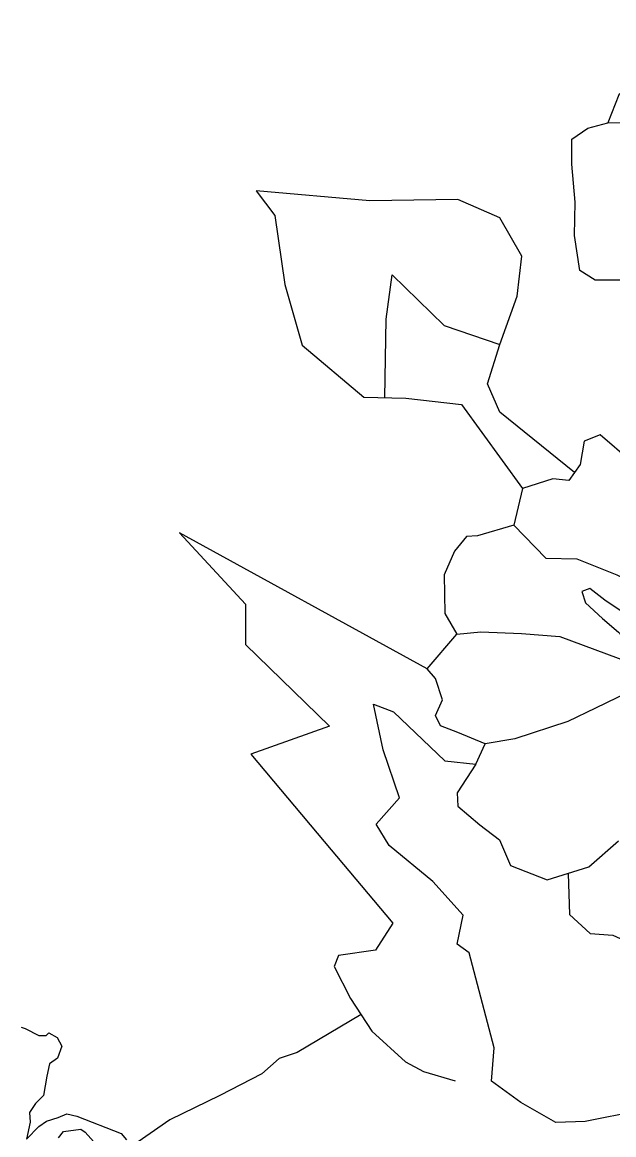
# Model space of a CAD drawing. Header units: millimetres. Extents: x 603916 to 1211550, y 1309898 to 2622648.
# Drawn here: x 604328.029 to 604328.606, y 1311063.31 to 1311064.393 of the extents above; entities that cross this region are included whole.
import ezdxf

# ---------------------------------------------------------------- set-up
doc = ezdxf.new("R2010")
doc.units = ezdxf.units.MM
doc.layers.add('elenarbi-free_blocks', color=7, linetype='Continuous')

# ---------------------------------------------------------------- blocks, each defined once
blk = doc.blocks.new('A$C20C8591F')
at = {"layer": 'elenarbi-free_blocks', "color": 50}
for p, q in [((4.311, 17.175), (4.2, 17.302)), ((4.401, 16.894), (4.311, 17.175)), ((7.086, 17.117), (6.409, 16.784)), ((4.311, 16.691), (4.401, 16.894)), ((6.409, 16.784), (6.046, 16.612)), ((4.379, 16.556), (4.311, 16.691)), ((6.046, 16.612), (5.349, 16.385)), ((4.604, 16.467), (4.379, 16.556)), ((4.964, 16.32), (4.604, 16.467)), ((4.84, 16.051), (4.964, 16.32)), ((5.349, 16.385), (4.964, 16.32)), ((4.84, 16.051), (4.596, 15.675)), ((4.596, 15.675), (4.603, 15.503)), ((4.603, 15.503), (4.892, 15.257)), ((4.892, 15.257), (5.151, 15.06)), ((5.151, 15.06), (5.292, 14.727)), ((6.321, 14.709), (6.709, 15.047)), ((5.292, 14.727), (5.773, 14.537)), ((5.773, 14.537), (6.321, 14.709))]:
    blk.add_line(p, q, dxfattribs=at)
at = {"layer": 'elenarbi-free_blocks', "color": 84}
for p, q in [((3.501, 16.837), (3.76, 16.736)), ((3.625, 16.242), (3.501, 16.837)), ((3.76, 16.736), (4.435, 16.096)), ((3.839, 15.612), (3.625, 16.242)), ((4.435, 16.096), (4.84, 16.051)), ((3.536, 15.268), (3.839, 15.612)), ((3.704, 14.987), (3.536, 15.268)), ((4.278, 14.515), (3.704, 14.987)), ((4.672, 14.077), (4.278, 14.515)), ((4.593, 13.694), (4.672, 14.077)), ((4.751, 13.582), (4.593, 13.694)), ((5.078, 12.34), (4.751, 13.582)), ((3.338, 12.773), (2.5, 12.278)), ((2.5, 12.278), (2.263, 12.199)), ((5.044, 11.902), (5.078, 12.34)), ((2.263, 12.199), (2.038, 11.997)), ((2.038, 11.997), (1.485, 11.713)), ((5.427, 11.621), (5.044, 11.902)), ((1.485, 11.713), (0.833, 11.398)), ((5.888, 11.362), (5.427, 11.621)), ((7.002, 11.52), (6.271, 11.374)), ((0.833, 11.398), (0.315, 11.038)), ((6.271, 11.374), (5.888, 11.362))]:
    blk.add_line(p, q, dxfattribs=at)
at = {"layer": 'elenarbi-free_blocks', "color": 50}
for points in [[(9.582, 24.724), (9.023, 25.265), (8.481, 25.612), (7.764, 25.765), (7.417, 25.734), (7.274, 25.53), (7.212, 25.244), (7.202, 25.122), (6.998, 25.05), (6.712, 24.816), (6.567, 24.447)], [(6.917, 22.388), (6.402, 22.388), (6.202, 22.516), (6.131, 22.975), (6.143, 23.411), (6.096, 23.906), (6.096, 24.235), (6.308, 24.377), (6.567, 24.447), (7.157, 24.459), (7.888, 24.271), (8.636, 24.064)], [(7.618, 19.706), (6.876, 20.017), (6.467, 20.362), (6.258, 20.279), (6.205, 19.975), (6.059, 19.766), (5.849, 19.787), (5.451, 19.661), (5.336, 19.18), (5.755, 18.751), (6.164, 18.74), (6.687, 18.531), (7.054, 18.342), (7.211, 18.03)], [(5.336, 19.18), (4.863, 19.042), (4.717, 19.031), (4.56, 18.843), (4.423, 18.529), (4.434, 18.026), (4.591, 17.754), (4.905, 17.786), (5.44, 17.765), (5.942, 17.723), (6.857, 17.382)], [(7.047, 17.896), (6.808, 18.01), (6.53, 18.198), (6.334, 18.353), (6.227, 18.312), (6.277, 18.165), (6.497, 17.961), (6.71, 17.782), (6.891, 17.576)], [(4.2, 17.302), (4.591, 17.754)], [(6.047, 14.623), (6.067, 14.084), (6.339, 13.834), (6.633, 13.813), (7.002, 13.65), (7.394, 13.617), (7.796, 13.813), (8.057, 14.149), (8.079, 14.519), (7.959, 14.921), (8.035, 15.225), (8.209, 15.464), (8.419, 15.847)]]:
    blk.add_lwpolyline(points, dxfattribs=at)
at = {"layer": 'elenarbi-free_blocks', "color": 90}
for points in [[(6.132, 19.87), (5.154, 20.659), (4.992, 21.031), (5.154, 21.548), (5.38, 22.179), (5.444, 22.701), (5.153, 23.203), (4.602, 23.445), (3.453, 23.429), (1.964, 23.558), (2.207, 23.235), (2.337, 22.33), (2.563, 21.537), (3.372, 20.858), (3.923, 20.842), (4.651, 20.761), (5.451, 19.661)], [(4.2, 17.302), (0.956, 19.082), (1.824, 18.146), (1.824, 17.621), (2.921, 16.549), (1.893, 16.183), (2.852, 15.042), (3.752, 13.972), (3.524, 13.616), (3.04, 13.548), (2.984, 13.402), (3.197, 12.986), (3.479, 12.559), (3.918, 12.154), (4.154, 12.031), (4.57, 11.907)]]:
    blk.add_lwpolyline(points, dxfattribs=at)
at = {"layer": 'elenarbi-free_blocks', "color": 84}
blk.add_lwpolyline([(3.648, 20.85), (3.664, 21.877), (3.745, 22.459), (4.424, 21.796), (5.154, 21.548)], dxfattribs=at)
blk = doc.blocks.new('A$C69433AA9')
at = {"layer": 'elenarbi-free_blocks', "color": 222}
blk.add_lwpolyline([(21.282, 24.308), (21.387, 24.273), (21.748, 24.088), (21.938, 24.088), (22.013, 24.152), (22.227, 24.038), (22.352, 23.809), (22.237, 23.49), (22.028, 23.341), (21.958, 23.017), (21.867, 22.511), (21.658, 22.302), (21.503, 22.068), (21.518, 21.819), (21.424, 21.37), (21.743, 21.704), (21.952, 21.844), (22.251, 21.943), (22.481, 22.033), (22.74, 21.978), (23.906, 21.516), (24.044, 21.353)], dxfattribs=at)
at = {"layer": 'elenarbi-free_blocks', "color": 211}
blk.add_lwpolyline([(22.266, 21.404), (22.394, 21.572), (22.85, 21.633), (22.965, 21.552), (23.26, 21.223)], dxfattribs=at)

msp = doc.modelspace()

# ---------------------------------------------------------------- block references
for name, p, xscale, yscale, zscale in [('A$C20C8591F', (604328.1114, 1311062.4769), 0.0743742692273158, 0.0743742692273158, 0.0743742692273158), ('A$C69433AA9', (604327.2369, 1311062.5109), 0.03718713462861212, 0.03718713462861212, 0.03718713462861212)]:
    msp.add_blockref(name, p, dxfattribs=dict(xscale=xscale, yscale=yscale, zscale=zscale))

doc.saveas('drawing.dxf')
